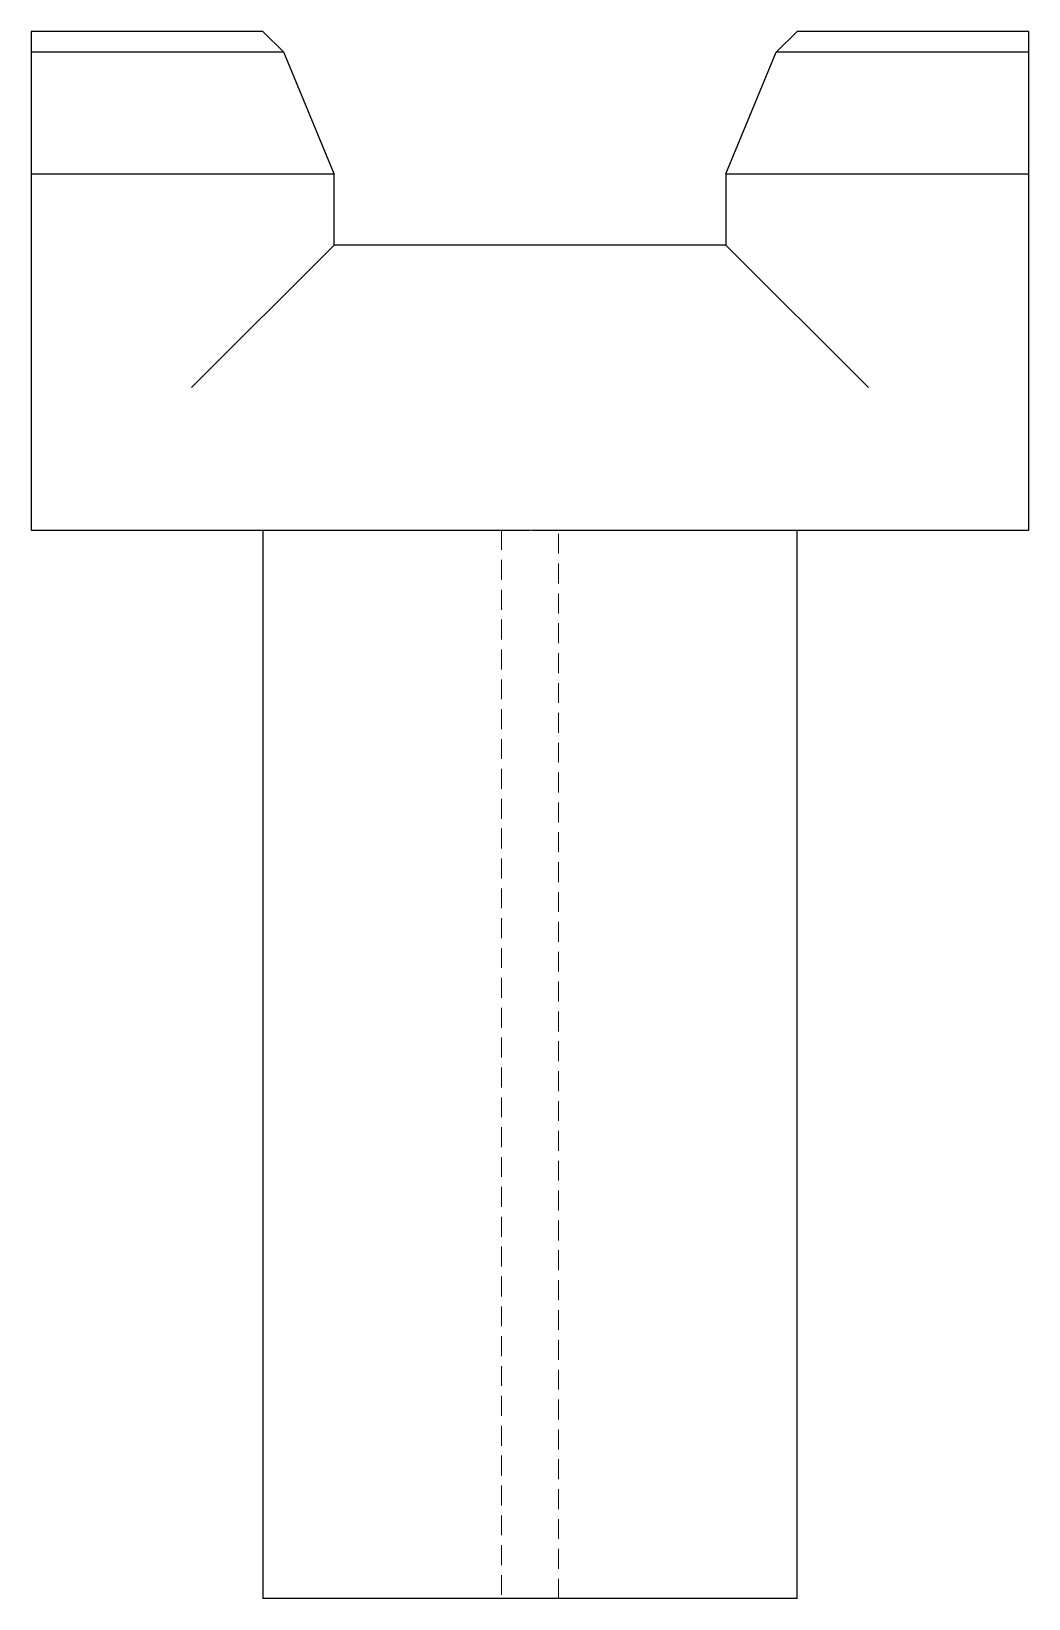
# Model space of a CAD drawing. Header units: millimetres. Extents: x 72 to 255, y 7 to 190.
# Drawn here: x 191.2 to 254.8, y 7 to 107 of the extents above.
import ezdxf

# ---------------------------------------------------------------- set-up
doc = ezdxf.new("R2010")
doc.units = ezdxf.units.MM
doc.linetypes.add('HIDDEN', pattern=[1.905, 1.27, -0.635])

msp = doc.modelspace()

# ---------------------------------------------------------------- linework, layer by layer
at = {"color": 7, "linetype": 'Continuous', "lineweight": 25}
for p, q in [((201.41, 107), (191.18, 107)), ((191.18, 107), (191.18, 105.67)), ((205.95, 107), (201.41, 107)), ((207.29, 105.67), (205.95, 107)), ((240.05, 107), (238.71, 105.67)), ((244.59, 107), (240.05, 107)), ((254.82, 107), (244.59, 107)), ((254.82, 105.67), (254.82, 107)), ((201.41, 105.67), (191.18, 105.67)), ((191.18, 105.67), (191.18, 97.91)), ((210.5, 97.91), (207.29, 105.67)), ((235.5, 97.91), (238.71, 105.67)), ((254.82, 105.67), (244.59, 105.67)), ((254.82, 97.91), (254.82, 105.67)), ((191.18, 97.91), (191.18, 75.18)), ((191.18, 97.91), (201.41, 97.91)), ((210.5, 93.36), (210.5, 97.91)), ((235.5, 97.91), (235.5, 93.36)), ((244.59, 97.91), (254.82, 97.91)), ((254.82, 75.18), (254.82, 97.91)), ((201.41, 84.27), (210.5, 93.36)), ((235.5, 93.36), (210.5, 93.36)), ((244.59, 84.27), (235.5, 93.36)), ((191.18, 75.18), (223, 75.18)), ((205.95, 75.18), (205.95, 7)), ((223.14, 75.18), (254.82, 75.18)), ((240.05, 7), (240.05, 75.18)), ((223, 7), (205.95, 7)), ((223.14, 7), (223, 7)), ((240.05, 7), (223.14, 7))]:
    msp.add_line(p, q, dxfattribs=at)
at = {"color": 7, "linetype": 'HIDDEN', "lineweight": 18}
for p, q in [((221.18, 75.18), (221.18, 7)), ((223.14, 75.18), (223, 75.18)), ((224.82, 7), (224.82, 75.18))]:
    msp.add_line(p, q, dxfattribs=at)
at = {"color": 7, "linetype": 'Continuous', "lineweight": 25}
for points, knots in [([(207.29, 105.67), (207.29, 105.67), (207.25, 105.67), (207.1, 105.67), (206.98, 105.67), (206.69, 105.67), (206.51, 105.67), (206.19, 105.67), (206.07, 105.67), (205.83, 105.67), (205.7, 105.67), (205.29, 105.67), (205, 105.67), (204.35, 105.67), (204.02, 105.67), (203.31, 105.67), (202.94, 105.67), (202.18, 105.67), (201.8, 105.67), (201.41, 105.67)], [0, 0, 0, 0, 0.125, 0.125, 0.25, 0.25, 0.375, 0.375, 0.4375, 0.4375, 0.5, 0.5, 0.625, 0.625, 0.75, 0.75, 0.875, 0.875, 1, 1, 1, 1]), ([(244.59, 105.67), (244.2, 105.67), (243.82, 105.67), (243.07, 105.67), (242.69, 105.67), (241.99, 105.67), (241.65, 105.67), (241.17, 105.67), (241.01, 105.67), (240.71, 105.67), (240.57, 105.67), (240.17, 105.67), (239.92, 105.67), (239.49, 105.67), (239.31, 105.67), (239.02, 105.67), (238.9, 105.67), (238.75, 105.67), (238.71, 105.67), (238.71, 105.67)], [0, 0, 0, 0, 0.125, 0.125, 0.25, 0.25, 0.375, 0.375, 0.4375, 0.4375, 0.5, 0.5, 0.625, 0.625, 0.75, 0.75, 0.875, 0.875, 1, 1, 1, 1]), ([(201.41, 97.91), (202.01, 97.91), (202.6, 97.91), (203.47, 97.9), (203.76, 97.9), (204.33, 97.91), (204.61, 97.91), (205.44, 97.91), (205.96, 97.91), (206.95, 97.91), (207.41, 97.91), (208.25, 97.9), (208.63, 97.9), (209.13, 97.91), (209.28, 97.91), (209.56, 97.91), (209.69, 97.91), (210.03, 97.91), (210.21, 97.91), (210.44, 97.91), (210.5, 97.91), (210.5, 97.91)], [0, 0, 0, 0, 0.125, 0.125, 0.1875, 0.1875, 0.25, 0.25, 0.375, 0.375, 0.5, 0.5, 0.625, 0.625, 0.6875, 0.6875, 0.75, 0.75, 0.875, 0.875, 1, 1, 1, 1]), ([(235.5, 97.91), (235.5, 97.91), (235.56, 97.91), (235.73, 97.91), (235.8, 97.9), (235.98, 97.91), (236.08, 97.91), (236.42, 97.91), (236.7, 97.91), (237.36, 97.91), (237.74, 97.91), (238.58, 97.91), (239.04, 97.91), (239.78, 97.91), (240.04, 97.91), (240.56, 97.91), (240.83, 97.91), (241.65, 97.91), (242.22, 97.91), (243.4, 97.91), (243.99, 97.91), (244.59, 97.91)], [0, 0, 0, 0, 0.125, 0.125, 0.1875, 0.1875, 0.25, 0.25, 0.375, 0.375, 0.5, 0.5, 0.625, 0.625, 0.6875, 0.6875, 0.75, 0.75, 0.875, 0.875, 1, 1, 1, 1])]:
    msp.add_open_spline(points, degree=3, knots=knots, dxfattribs=at)

doc.saveas('drawing.dxf')
